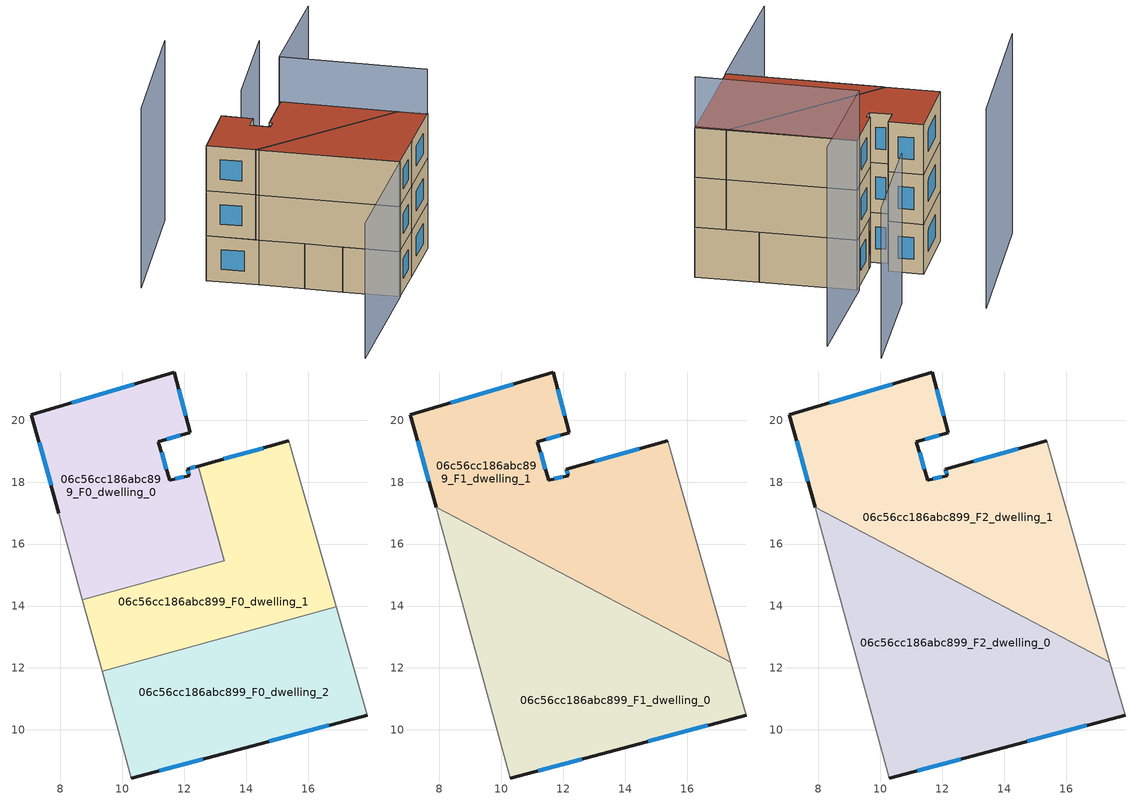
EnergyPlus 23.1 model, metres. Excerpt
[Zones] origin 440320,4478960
06c56cc186abc899_F0_dwelling_0
 floor ground (EU_floor_Construction): 11.68,21.56 12.19,19.6 12.15,19.59 11.16,19.31 11.52,18.06 12.15,18.21 12.09,18.42 12.45,18.52 13.28,15.46 8.71,14.21 7.95,17 7.06,20.17 z0
 wall outside (EU_wall_Construction): 12.45,18.52 12.09,18.42 12.15,18.21 11.52,18.06 11.16,19.31 12.15,19.59 12.19,19.6 11.68,21.56 7.06,20.17 7.95,17 z0:3
 wall to 06c56cc186abc899_F0_dwelling_1 (EU_wall_Construction): 8.71,14.21 13.28,15.46 12.45,18.52 z0:3
 wall adiabatic (EU_wall_Construction): 7.95,17 8.71,14.21 z0:3
 window (EU_Window_Construction): 10.38,21.17 8.36,20.56 / 12.04,20.15 11.82,21.01 / 11.44,19.39 11.87,19.51 / 11.42,18.41 11.26,18.96 / 11.98,18.17 11.7,18.1 / 12.11,18.36 12.14,18.27 / 12.35,18.49 12.19,18.45 / 7.31,19.28 7.7,17.89 z0.84:2.16
06c56cc186abc899_F0_dwelling_1
 floor ground (EU_floor_Construction): 15.37,19.33 16.9,13.98 9.34,11.9 8.71,14.21 13.28,15.46 12.45,18.52 z0
 wall outside (EU_wall_Construction): 15.37,19.33 12.45,18.52 z0:3
 wall adiabatic (EU_wall_Construction): 16.9,13.98 15.37,19.33 / 8.71,14.21 9.34,11.9 z0:3
 wall to 06c56cc186abc899_F0_dwelling_2 (EU_wall_Construction): 9.34,11.9 16.9,13.98 z0:3
 window (EU_Window_Construction): 14.55,19.1 13.27,18.75 z0.84:2.16
06c56cc186abc899_F0_dwelling_2
 floor ground (EU_floor_Construction): 16.9,13.98 17.9,10.47 13.51,9.3 10.28,8.45 9.34,11.9 z0
 wall outside (EU_wall_Construction): 10.28,8.45 13.51,9.3 17.9,10.47 z0:3
 wall adiabatic (EU_wall_Construction): 9.34,11.9 10.28,8.45 / 17.9,10.47 16.9,13.98 z0:3
 window (EU_Window_Construction): 11.19,8.69 12.6,9.06 / 14.74,9.63 16.66,10.14 z0.84:2.16
06c56cc186abc899_F1_dwelling_0
 floor to 06c56cc186abc899_F0_dwelling_2 (EU_floor_Construction): 17.41,12.18 17.9,10.47 13.51,9.3 10.28,8.45 9.34,11.9 14.99,13.45 z3
 floor to 06c56cc186abc899_F0_dwelling_0 (EU_floor_Construction): 11.9,15.08 8.71,14.21 7.95,17 7.89,17.19 z3
 floor to 06c56cc186abc899_F0_dwelling_1 (EU_floor_Construction): 14.99,13.45 9.34,11.9 8.71,14.21 11.9,15.08 z3
 wall outside (EU_wall_Construction): 10.28,8.45 13.51,9.3 17.9,10.47 z3:6
 wall adiabatic (EU_wall_Construction): 7.89,17.19 7.95,17 10.28,8.45 / 17.9,10.47 17.41,12.18 z3:6
 wall to 06c56cc186abc899_F1_dwelling_1 (EU_wall_Construction): 17.41,12.18 7.89,17.19 z3:6
 window (EU_Window_Construction): 11.19,8.69 12.6,9.06 / 14.74,9.63 16.66,10.14 z3.84:5.16
06c56cc186abc899_F1_dwelling_1
 floor to 06c56cc186abc899_F0_dwelling_0 (EU_floor_Construction): 11.68,21.56 12.19,19.6 12.15,19.59 11.16,19.31 11.52,18.06 12.15,18.21 12.09,18.42 12.45,18.52 13.28,15.46 11.9,15.08 7.89,17.19 7.06,20.17 z3
 floor to 06c56cc186abc899_F0_dwelling_1 (EU_floor_Construction): 15.37,19.33 16.9,13.98 14.99,13.45 11.9,15.08 13.28,15.46 12.45,18.52 z3
 floor to 06c56cc186abc899_F0_dwelling_2 (EU_floor_Construction): 16.9,13.98 17.41,12.18 14.99,13.45 z3
 wall outside (EU_wall_Construction): 15.37,19.33 12.09,18.42 12.15,18.21 11.52,18.06 11.16,19.31 12.19,19.6 11.68,21.56 7.06,20.17 7.89,17.19 z3:6
 wall adiabatic (EU_wall_Construction): 17.41,12.18 15.37,19.33 z3:6
 window (EU_Window_Construction): 11.42,18.41 11.26,18.96 / 11.98,18.17 11.7,18.1 / 12.11,18.36 12.14,18.27 / 14.45,19.08 13.01,18.68 / 7.3,19.33 7.66,18.03 / 10.38,21.17 8.36,20.56 / 12.04,20.15 11.82,21.01 / 11.45,19.39 11.9,19.52 z3.84:5.16
06c56cc186abc899_F2_dwelling_0
 floor to 06c56cc186abc899_F1_dwelling_0 (EU_floor_Construction): 17.41,12.18 17.9,10.47 13.51,9.3 10.28,8.45 7.95,17 7.89,17.19 z6
 wall outside (EU_wall_Construction): 10.28,8.45 13.51,9.3 17.9,10.47 z6:9
 wall adiabatic (EU_wall_Construction): 7.89,17.19 7.95,17 10.28,8.45 / 17.9,10.47 17.41,12.18 z6:9
 wall to 06c56cc186abc899_F2_dwelling_1 (EU_wall_Construction): 17.41,12.18 7.89,17.19 z6:9
 window (EU_Window_Construction): 11.19,8.69 12.6,9.06 / 14.74,9.63 16.66,10.14 z6.84:8.16
 roof outside (EU_roof_Construction): 17.9,10.47 17.41,12.18 7.89,17.19 7.95,17 10.28,8.45 13.51,9.3 z9
06c56cc186abc899_F2_dwelling_1
 floor to 06c56cc186abc899_F1_dwelling_1 (EU_floor_Construction): 15.37,19.33 17.41,12.18 7.89,17.19 7.06,20.17 11.68,21.56 12.19,19.6 11.16,19.31 11.52,18.06 12.15,18.21 12.09,18.42 z6
 wall outside (EU_wall_Construction): 15.37,19.33 12.09,18.42 12.15,18.21 11.52,18.06 11.16,19.31 12.19,19.6 11.68,21.56 7.06,20.17 7.89,17.19 z6:9
 wall adiabatic (EU_wall_Construction): 17.41,12.18 15.37,19.33 z6:9
 window (EU_Window_Construction): 11.42,18.41 11.26,18.96 / 11.98,18.17 11.7,18.1 / 12.11,18.36 12.14,18.27 / 14.45,19.08 13.01,18.68 / 7.3,19.33 7.66,18.03 / 10.38,21.17 8.36,20.56 / 12.04,20.15 11.82,21.01 / 11.45,19.39 11.9,19.52 z6.84:8.16
 roof outside (EU_roof_Construction): 17.41,12.18 15.37,19.33 12.09,18.42 12.15,18.21 11.52,18.06 11.16,19.31 12.19,19.6 11.68,21.56 7.06,20.17 7.89,17.19 z9
shading: 17.75,10.44 15.34,19.43 / 15.34,19.43 23.29,21.56 / 14.37,26.86 4.2,23.19 z0:12; 7.95,17.17 10.29,8.42 / 10.29,8.42 0.69,5.85 / 23.37,24.99 15.88,22.35 z0:9
[Building]
EU S2 Campaign: North Axis=0; Terrain=City; Solar Distribution=FullExterior
[Site:Location]
Madrid: Latitude=40.5; Longitude=-3.5; Time Zone=1; Elevation=609
[SizingPeriod:WeatherFileDays]
AnnualSizingPeriod: Begin Month=1; Begin Day of Month=1; End Month=12; End Day of Month=31; Day of Week for Start Day=Monday; Use Weather File Daylight Saving Period=No; Use Weather File Rain and Snow Indicators=No
[MATERIAL]
EU_InternalMass_Material: Roughness=MediumRough; Thickness=0.1; Conductivity=1; Density=1800; Specific Heat=900; Thermal Absorptance=0.9; Solar Absorptance=0.7; Visible Absorptance=0.7
[MATERIAL:NOMASS] Roughness=MediumRough; Thermal Absorptance=0.9; Solar Absorptance=0.7; Visible Absorptance=0.7
Name | Thermal Resistance
EU_wall_NoMass; EU_roof_NoMass | 2.16768
EU_floor_NoMass | 1.14339
[WINDOWMATERIAL:SIMPLEGLAZINGSYSTEM]
EU_Window_SimpleGlazing: UFactor=3.23888; Solar Heat Gain Coefficient=0.85; Visible Transmittance=0.85
[CONSTRUCTION]
EU_wall_Construction: EU_wall_NoMass
EU_roof_Construction: EU_roof_NoMass
EU_floor_Construction: EU_floor_NoMass
EU_InternalMass_Construction: EU_InternalMass_Material
EU_Window_Construction: EU_Window_SimpleGlazing
[ZONE] Type=1; Multiplier=1; Ceiling Height=autocalculate; Floor Area=autocalculate; Part of Total Floor Area=Yes
Name | Volume
06c56cc186abc899_F0_dwelling_0 | 85.3964
06c56cc186abc899_F1_dwelling_0; 06c56cc186abc899_F2_dwelling_0 | 127.865
06c56cc186abc899_F0_dwelling_1 | 85.1561
06c56cc186abc899_F1_dwelling_1; 06c56cc186abc899_F2_dwelling_1 | 127.854
06c56cc186abc899_F0_dwelling_2 | 85.1719
[INTERNALMASS] Construction=EU_InternalMass_Construction
Name | Zone or ZoneList | Surface Area
06c56cc186abc899_F0_dwelling_0_EU_InternalMass | 06c56cc186abc899_F0_dwelling_0 | 28.4655
06c56cc186abc899_F0_dwelling_1_EU_InternalMass | 06c56cc186abc899_F0_dwelling_1 | 28.3852
06c56cc186abc899_F0_dwelling_2_EU_InternalMass | 06c56cc186abc899_F0_dwelling_2 | 28.3913
06c56cc186abc899_F1_dwelling_0_EU_InternalMass | 06c56cc186abc899_F1_dwelling_0 | 42.6216
06c56cc186abc899_F1_dwelling_1_EU_InternalMass | 06c56cc186abc899_F1_dwelling_1 | 42.6182
06c56cc186abc899_F2_dwelling_0_EU_InternalMass | 06c56cc186abc899_F2_dwelling_0 | 42.6216
06c56cc186abc899_F2_dwelling_1_EU_InternalMass | 06c56cc186abc899_F2_dwelling_1 | 42.6182
[OTHEREQUIPMENT] Fuel Type=Electricity; Design Level Calculation Method=Watts/Area; Power per Zone Floor Area=1; Fraction Latent=0; Fraction Radiant=0; Fraction Lost=0; Carbon Dioxide Generation Rate=0; EndUse Subcategory=EU_Step8_InternalGains
Name | Zone or ZoneList or Space or SpaceList | Schedule
EU_Step8_InternalGain_06c56cc186abc899_F0_dwelling_0_f000 | 06c56cc186abc899_F0_dwelling_0 | EU_Step8_GainSchedule_06c56cc186abc899_F0_dwelling_0_f000
EU_Step8_InternalGain_06c56cc186abc899_F0_dwelling_1_f000 | 06c56cc186abc899_F0_dwelling_1 | EU_Step8_GainSchedule_06c56cc186abc899_F0_dwelling_1_f000
EU_Step8_InternalGain_06c56cc186abc899_F0_dwelling_2_f000 | 06c56cc186abc899_F0_dwelling_2 | EU_Step8_GainSchedule_06c56cc186abc899_F0_dwelling_2_f000
EU_Step8_InternalGain_06c56cc186abc899_F1_dwelling_0_f000 | 06c56cc186abc899_F1_dwelling_0 | EU_Step8_GainSchedule_06c56cc186abc899_F1_dwelling_0_f000
EU_Step8_InternalGain_06c56cc186abc899_F1_dwelling_1_f000 | 06c56cc186abc899_F1_dwelling_1 | EU_Step8_GainSchedule_06c56cc186abc899_F1_dwelling_1_f000
EU_Step8_InternalGain_06c56cc186abc899_F2_dwelling_0_f000 | 06c56cc186abc899_F2_dwelling_0 | EU_Step8_GainSchedule_06c56cc186abc899_F2_dwelling_0_f000
EU_Step8_InternalGain_06c56cc186abc899_F2_dwelling_1_f000 | 06c56cc186abc899_F2_dwelling_1 | EU_Step8_GainSchedule_06c56cc186abc899_F2_dwelling_1_f000
[ZONEVENTILATION:DESIGNFLOWRATE] Schedule=EU_AlwaysOn; Design Flow Rate Calculation Method=AirChanges/Hour; Air Changes per Hour=0.480546; Ventilation Type=Natural; Fan Pressure Rise=0; Fan Total Efficiency=1; Constant Term Coefficient=1; Temperature Term Coefficient=0; Velocity Term Coefficient=0; Velocity Squared Term Coefficient=0; Minimum Indoor Temperature=-100; Maximum Indoor Temperature=100; Delta Temperature=-100; Minimum Outdoor Temperature=-100; Maximum Outdoor Temperature=100; Maximum Wind Speed=40
Name | Zone or ZoneList or Space or SpaceList
EU_ConstantAir_06c56cc186abc899_F0_dwelling_0 | 06c56cc186abc899_F0_dwelling_0
EU_ConstantAir_06c56cc186abc899_F0_dwelling_1 | 06c56cc186abc899_F0_dwelling_1
EU_ConstantAir_06c56cc186abc899_F0_dwelling_2 | 06c56cc186abc899_F0_dwelling_2
EU_ConstantAir_06c56cc186abc899_F1_dwelling_0 | 06c56cc186abc899_F1_dwelling_0
EU_ConstantAir_06c56cc186abc899_F1_dwelling_1 | 06c56cc186abc899_F1_dwelling_1
EU_ConstantAir_06c56cc186abc899_F2_dwelling_0 | 06c56cc186abc899_F2_dwelling_0
EU_ConstantAir_06c56cc186abc899_F2_dwelling_1 | 06c56cc186abc899_F2_dwelling_1
[HVACTEMPLATE:THERMOSTAT] Constant Heating Setpoint=20; Constant Cooling Setpoint=50
EU_HeatOnly_06c56cc186abc899_F0_dwelling_0; EU_HeatOnly_06c56cc186abc899_F0_dwelling_1; EU_HeatOnly_06c56cc186abc899_F0_dwelling_2; EU_HeatOnly_06c56cc186abc899_F1_dwelling_0; EU_HeatOnly_06c56cc186abc899_F1_dwelling_1; EU_HeatOnly_06c56cc186abc899_F2_dwelling_0; EU_HeatOnly_06c56cc186abc899_F2_dwelling_1
[HVACTEMPLATE:ZONE:IDEALLOADSAIRSYSTEM] System Availability Schedule=EU_AlwaysOn; Maximum Heating Supply Air Temperature=50; Minimum Cooling Supply Air Temperature=13; Maximum Heating Supply Air Humidity Ratio=0.0156; Minimum Cooling Supply Air Humidity Ratio=0.0077; Heating Limit=NoLimit; Cooling Limit=NoLimit; Heating Availability Schedule=EU_AlwaysOn; Cooling Availability Schedule=EU_CoolingOff; Dehumidification Control Type=ConstantSensibleHeatRatio; Cooling Sensible Heat Ratio=0.7; Dehumidification Setpoint=60; Humidification Control Type=None; Humidification Setpoint=30; Outdoor Air Method=None; Outdoor Air Flow Rate per Person=0.00944; Outdoor Air Flow Rate per Zone Floor Area=0; Outdoor Air Flow Rate per Zone=0; Demand Controlled Ventilation Type=None; Outdoor Air Economizer Type=NoEconomizer; Heat Recovery Type=None; Sensible Heat Recovery Effectiveness=0.7; Latent Heat Recovery Effectiveness=0.65
Name | Template Thermostat
06c56cc186abc899_F0_dwelling_0 | EU_HeatOnly_06c56cc186abc899_F0_dwelling_0
06c56cc186abc899_F0_dwelling_1 | EU_HeatOnly_06c56cc186abc899_F0_dwelling_1
06c56cc186abc899_F0_dwelling_2 | EU_HeatOnly_06c56cc186abc899_F0_dwelling_2
06c56cc186abc899_F1_dwelling_0 | EU_HeatOnly_06c56cc186abc899_F1_dwelling_0
06c56cc186abc899_F1_dwelling_1 | EU_HeatOnly_06c56cc186abc899_F1_dwelling_1
06c56cc186abc899_F2_dwelling_0 | EU_HeatOnly_06c56cc186abc899_F2_dwelling_0
06c56cc186abc899_F2_dwelling_1 | EU_HeatOnly_06c56cc186abc899_F2_dwelling_1
[SIZING:ZONE] Zone Cooling Design Supply Air Temperature Input Method=SupplyAirTemperature; Zone Cooling Design Supply Air Temperature=13; Zone Heating Design Supply Air Temperature Input Method=SupplyAirTemperature; Zone Heating Design Supply Air Temperature=50; Zone Cooling Design Supply Air Humidity Ratio=0.008; Zone Heating Design Supply Air Humidity Ratio=0.008; Cooling Design Air Flow Method=DesignDay; Cooling Design Air Flow Rate=0; Cooling Minimum Air Flow per Zone Floor Area=0.000762; Cooling Minimum Air Flow=0; Cooling Minimum Air Flow Fraction=0.2; Heating Design Air Flow Method=DesignDay; Heating Design Air Flow Rate=0; Heating Maximum Air Flow per Zone Floor Area=0.002032; Heating Maximum Air Flow=0.141576; Heating Maximum Air Flow Fraction=0.3; Account for Dedicated Outdoor Air System=No; Dedicated Outdoor Air System Control Strategy=NeutralSupplyAir; Dedicated Outdoor Air Low Setpoint Temperature for Design=autosize; Dedicated Outdoor Air High Setpoint Temperature for Design=autosize; Zone Load Sizing Method=Sensible Load Only No Latent Load; Zone Latent Cooling Design Supply Air Humidity Ratio Input Method=HumidityRatioDifference; Zone Cooling Design Supply Air Humidity Ratio Difference=0.005; Zone Latent Heating Design Supply Air Humidity Ratio Input Method=HumidityRatioDifference; Zone Humidification Design Supply Air Humidity Ratio Difference=0.005
06c56cc186abc899_F0_dwelling_0; 06c56cc186abc899_F0_dwelling_1; 06c56cc186abc899_F0_dwelling_2; 06c56cc186abc899_F1_dwelling_0; 06c56cc186abc899_F1_dwelling_1; 06c56cc186abc899_F2_dwelling_0; 06c56cc186abc899_F2_dwelling_1
[SCHEDULE:CONSTANT]
Name | Hourly Value
EU_AlwaysOn | 1
EU_CoolingOff | 0
[SCHEDULE:FILE] Column Number=1; Rows to Skip at Top=0; Number of Hours of Data=8760; Column Separator=Comma; Interpolate to Timestep=No; Minutes per Item=60; Adjust Schedule for Daylight Savings=Yes
Name | File
EU_Step8_GainSchedule_06c56cc186abc899_F0_dwelling_0_f000 | ../../schedules/06c56cc186abc899/06c56cc186abc899_F0_dwelling_0_f000_gain.csv
EU_Step8_GainSchedule_06c56cc186abc899_F0_dwelling_1_f000 | ../../schedules/06c56cc186abc899/06c56cc186abc899_F0_dwelling_1_f000_gain.csv
EU_Step8_GainSchedule_06c56cc186abc899_F0_dwelling_2_f000 | ../../schedules/06c56cc186abc899/06c56cc186abc899_F0_dwelling_2_f000_gain.csv
EU_Step8_GainSchedule_06c56cc186abc899_F1_dwelling_0_f000 | ../../schedules/06c56cc186abc899/06c56cc186abc899_F1_dwelling_0_f000_gain.csv
EU_Step8_GainSchedule_06c56cc186abc899_F1_dwelling_1_f000 | ../../schedules/06c56cc186abc899/06c56cc186abc899_F1_dwelling_1_f000_gain.csv
EU_Step8_GainSchedule_06c56cc186abc899_F2_dwelling_0_f000 | ../../schedules/06c56cc186abc899/06c56cc186abc899_F2_dwelling_0_f000_gain.csv
EU_Step8_GainSchedule_06c56cc186abc899_F2_dwelling_1_f000 | ../../schedules/06c56cc186abc899/06c56cc186abc899_F2_dwelling_1_f000_gain.csv
